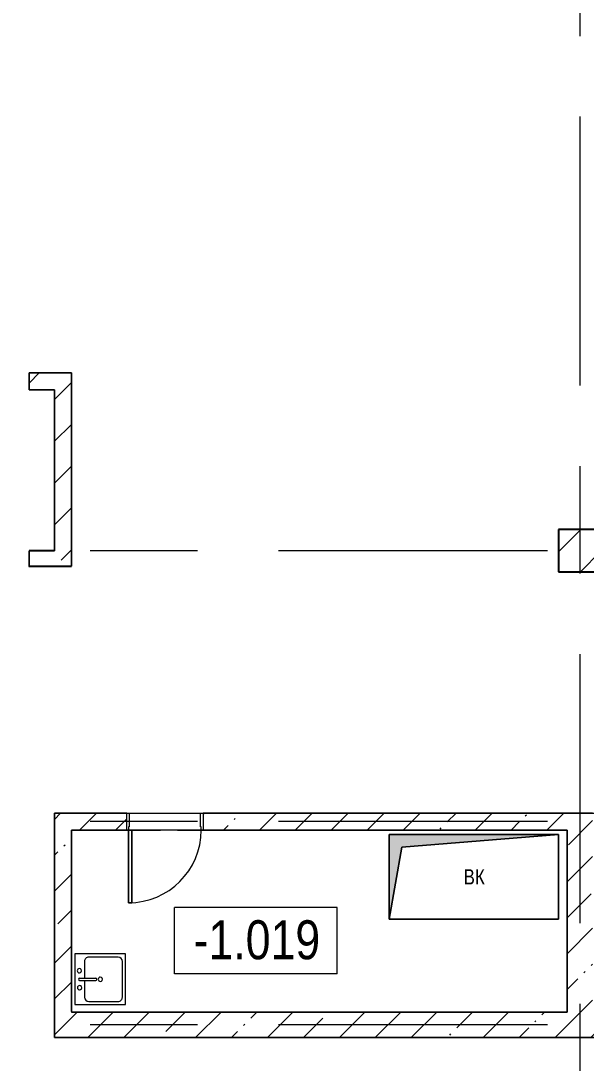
# Model space of a CAD drawing. Header units: millimetres. Extents: x 48966 to 155647, y -43515 to 30475.
# Drawn here: x 116335 to 123007, y 5665 to 17976 of the extents above; entities that cross this region are included whole.
import ezdxf

# ---------------------------------------------------------------- set-up
doc = ezdxf.new("R2010")
doc.units = ezdxf.units.MM
doc.linetypes.add('IMPORT-01 Штриховая _2 мм_', pattern=[600, 400, -200])
doc.linetypes.add('Осевые', pattern=[6350, 1270, -952.5, 3175, -952.5])
for name, color, linetype, lineweight in [('_Разделитель помещений_', 7, 'IMPORT-01 Штриховая _2 мм_', 9), ('Двери', 7, 'Continuous', 9), ('Каркас_Импост', 7, 'Continuous', 9), ('Колонны', 7, 'Continuous', 9), ('Колонны-1', 7, 'Continuous', 25), ('Марки помещений', 7, 'Continuous', 9), ('Обобщенные модели', 7, 'Continuous', 9), ('Общие ребра', 7, 'Continuous', 9), ('Оси-2', 7, 'Осевые', 9), ('Панель', 7, 'Continuous', 9), ('Перекрытия', 7, 'Continuous', 9), ('Сантехнические приборы', 7, 'Continuous', 9), ('Стены', 7, 'Continuous', 9), ('Стены-1', 7, 'Continuous', 18), ('Типовые аннотации', 7, 'Continuous', 9), ('Штриховка разреза', 7, 'Continuous', 9), ('Элементы узлов', 7, 'Continuous', 9), ('Элементы узлов-1', 7, 'Continuous', 5)]:
    doc.layers.add(name, color=color, linetype=linetype, lineweight=lineweight)
doc.styles.add('Arial', font='arial.ttf', dxfattribs={"width": 0.8, "height": 180})
doc.styles.add('Arial Narrow_2', font='ARIALN.TTF', dxfattribs={"height": 460})
pattern_1 = [(45, (0, 0), (-424.264, 424.264), [600, -100, 20, -100]), (45, (0, 424), (-424.264, 424.264), [])]

# ---------------------------------------------------------------- blocks, each defined once
blk = doc.blocks.new('Стена внутренняя35 - Стена внутренняя-664996-План -1-го этажа на отм_ -10_350')
at = {"layer": 'Штриховка разреза'}
h = blk.add_hatch(dxfattribs=at)
h.set_pattern_fill('FP_1', color=256, style=0, pattern_type=2)
h.set_pattern_definition([(45, (0, 0), (-493.914, 493.914), []), (45, (493.9, 0), (-493.914, 493.914), [873.125, -174.625, 6.706, -167.919])])
h.paths.add_polyline_path([(116432, 11535), (116932, 11535), (116932, 13817), (116432, 13817), (116432, 13617), (116732, 13617), (116732, 11717), (116432, 11717)], flags=0)
at = {"layer": 'Стены-1'}
for p, q in [((116932, 13817), (116432, 13817)), ((116432, 13817), (116432, 13617)), ((116932, 11535), (116932, 13817)), ((116432, 13617), (116732, 13617)), ((116732, 13617), (116732, 11717)), ((116732, 11717), (116432, 11717)), ((116432, 11717), (116432, 11535)), ((116432, 11535), (116932, 11535))]:
    blk.add_line(p, q, dxfattribs=at)
blk = doc.blocks.new('Колона монолитная142 - Колона монолитная-665028-План -1-го этажа на отм_ -10_350')
at = {"layer": 'Колонны'}
h = blk.add_hatch(dxfattribs=at)
h.set_pattern_fill('FP_50', color=256, style=0, pattern_type=2)
h.set_pattern_definition([(45, (12600, -15400), (-493.914, 493.914), []), (45, (13093.9, -15400), (-493.914, 493.914), [873.125, -174.625, 6.706, -167.919])])
h.paths.add_polyline_path([(135282, -3933), (135782, -3933), (135782, -3433), (135282, -3433)], flags=0)
at = {"layer": 'Колонны-1'}
for p, q in [((135782, -3433), (135282, -3433)), ((135282, -3433), (135282, -3933)), ((135782, -3933), (135782, -3433)), ((135282, -3933), (135782, -3933))]:
    blk.add_line(p, q, dxfattribs=at)
blk = doc.blocks.new('170_ОтверстиеПрямоугольноеВертикальное - 170_ОтверстиеПрямоугольноеВертикальное-5689224-План -1-го этажа на отм_ -10_350')
at = {"layer": 'Обобщенные модели'}
for p, q in [((-1000, -500), (-1000, 500)), ((-1000, 500), (1000, 500)), ((1000, 500), (1000, -500)), ((1000, -500), (-1000, -500))]:
    blk.add_line(p, q, dxfattribs=at)
blk = doc.blocks.new('Дверь - Однопольная - ДВ2__21х9-6240638-План -1-го этажа на отм_ -10_350')
at = {"layer": 'Двери'}
for p, q in [((-429, -100), (-389, -100)), ((-429, -958), (-429, -100)), ((-389, -100), (-389, -958)), ((-389, -958), (-429, -958))]:
    blk.add_line(p, q, dxfattribs=at)
blk.add_arc((-429, -100), 858, 270, 0, dxfattribs=at)
at = {"layer": 'Каркас_Импост'}
for p, q in [((-450, 100), (-420, 100)), ((-450, -100), (-450, 100)), ((-420, 100), (-420, -60)), ((420, 100), (450, 100)), ((420, -60), (420, 100)), ((450, 100), (450, -100)), ((-430, -100), (-450, -100)), ((-430, -60), (-430, -100)), ((-420, -60), (-430, -60)), ((430, -60), (420, -60)), ((430, -100), (430, -60)), ((450, -100), (430, -100))]:
    blk.add_line(p, q, dxfattribs=at)
at = {"layer": 'Панель'}
for p, q in [((-389, -100), (-429, -100)), ((-429, -100), (-429, -958)), ((-389, -958), (-389, -100)), ((-429, -958), (-389, -958))]:
    blk.add_line(p, q, dxfattribs=at)
blk = doc.blocks.new('Кухонная мойка-Островок - 600 x 600 мм-4969077-План -1-го этажа на отм_ -10_350')
at = {"layer": 'Сантехнические приборы'}
for p, q in [((316, 302), (-284, 302)), ((-284, 302), (-284, -298)), ((316, -298), (316, 302)), ((-246, 137), (-246, -209)), ((3, 188), (-195, 188)), ((3, 245), (3, 53)), ((28, 245), (28, 53)), ((227, 188), (28, 188)), ((278, -209), (278, 137)), ((-284, -298), (316, -298)), ((-195, -260), (227, -260))]:
    blk.add_line(p, q, dxfattribs=at)
for centre, radius, start, end in [((-84, 245), 25.4, 360, 180), ((16, 245), 12.7, 360, 180), ((117, 247), 25.4, 360, 180), ((117, 247), 25.4, 180, 0), ((-195, 137), 50.8, 90, 180), ((-84, 245), 25.4, 180, 0), ((227, 137), 50.8, 360, 90), ((16, 0), 25.4, 360, 180), ((16, 0), 25.4, 180, 0), ((16, 53), 12.7, 180, 0), ((-195, -209), 50.8, 180, 270), ((227, -209), 50.8, 270, 0)]:
    blk.add_arc(centre, radius, start, end, dxfattribs=at)
blk = doc.blocks.new('Марка помещения_Р - Марка помещения-4575829-План -1-го этажа на отм_ -10_350')
at = {"layer": 'Марки помещений'}
for p, q in [((-4.79375, -1.95625), (-4.79375, 1.95625)), ((4.79375, 1.95625), (-4.79375, 1.95625)), ((4.79375, -1.95625), (4.79375, 1.95625)), ((4.79375, -1.95625), (-4.79375, -1.95625))]:
    blk.add_line(p, q, dxfattribs=at)

msp = doc.modelspace()

# ---------------------------------------------------------------- hatches: boundary and pattern name
at = {"layer": 'Штриховка разреза'}
h = msp.add_hatch(dxfattribs=at)
h.set_pattern_fill('FP_61', color=256, style=0, pattern_type=2)
h.set_pattern_definition(pattern_1)
h.paths.add_polyline_path([(116731.6, 6267.1), (116931.6, 6269.1), (116931.6, 8617.1), (116731.6, 8617.1), (116731.6, 7327.5)], flags=0)
h = msp.add_hatch(dxfattribs=at)
h.set_pattern_fill('FP_61', color=256, style=0, pattern_type=2)
h.set_pattern_definition(pattern_1)
h.paths.add_polyline_path([(122781.6, 8417.1), (122781.6, 8617.1), (118484.9, 8617.1), (118484.9, 8417.1), (122774.6, 8417.1)], flags=0)
h.paths.add_polyline_path([(116938.6, 8417.1), (117584.9, 8417.1), (117584.9, 8617.1), (116931.6, 8617.1), (116931.6, 8417.1)], flags=0)
h = msp.add_hatch(dxfattribs=at)
h.set_pattern_fill('FP_61', color=256, style=0, pattern_type=2)
h.set_pattern_definition(pattern_1)
h.paths.add_polyline_path([(123081.6, 6267.1), (123081.6, 8617.1), (122781.6, 8617.1), (122781.6, 6267.1)], flags=0)
h = msp.add_hatch(dxfattribs=at)
h.set_pattern_fill('FP_61', color=256, style=0, pattern_type=2)
h.set_pattern_definition(pattern_1)
h.paths.add_polyline_path([(128385.1, 5967.1), (129081.6, 5967.1), (129081.6, 6267.1), (116731.6, 6267.1), (116731.6, 5967.1), (125095.9, 5967.1)], flags=0)
at = {"layer": 'Элементы узлов-1'}
msp.add_hatch(color=256, dxfattribs=at).paths.add_polyline_path([(120681.6, 7367.1), (120831.6, 8217.1), (122681.6, 8367.1), (120681.6, 8367.1)], flags=0)

# ---------------------------------------------------------------- linework, layer by layer
at = {"layer": '_Разделитель помещений_'}
msp.add_line((117584.9, 8417.1), (118484.9, 8417.1), dxfattribs=at)
at = {"layer": 'Общие ребра'}
for p, q in [((117584.9, 8617.1), (116931.6, 8617.1)), ((122781.6, 8617.1), (118484.9, 8617.1)), ((116931.6, 6274.1), (116931.6, 8417.1)), ((116938.6, 8417.1), (117584.9, 8417.1)), ((118484.9, 8417.1), (122774.6, 8417.1))]:
    msp.add_line(p, q, dxfattribs=at)
at = {"layer": 'Оси-2'}
for p, q in [((122931.6, 25417.1), (122931.6, -41737.8)), ((150171.6, 11717.1), (50565.6, 11717.1)), ((150171.6, 8517.1), (50565.6, 8517.1)), ((150171.6, 6117.1), (50565.6, 6117.1))]:
    msp.add_line(p, q, dxfattribs=at)
at = {"layer": 'Перекрытия'}
for p, q in [((116431.6, 13617.1), (116431.6, 13817.1)), ((116431.6, 13817.1), (116931.6, 13817.1)), ((116931.6, 13817.1), (116931.6, 11534.6)), ((116731.6, 13617.1), (116431.6, 13617.1)), ((116731.6, 11717.1), (116731.6, 13617.1)), ((122681.6, 11467.1), (122681.6, 11967.1)), ((122681.6, 11967.1), (123181.6, 11967.1)), ((116431.6, 11534.6), (116431.6, 11717.1)), ((116431.6, 11717.1), (116731.6, 11717.1)), ((116931.6, 11534.6), (116431.6, 11534.6)), ((123181.6, 11467.1), (122681.6, 11467.1)), ((116731.6, 5967.1), (116731.6, 8617.1)), ((116731.6, 8617.1), (129081.6, 8617.1)), ((122781.6, 8417.1), (116931.6, 8417.1)), ((116931.6, 8417.1), (116931.6, 6267.1)), ((122781.6, 6267.1), (122781.6, 8417.1)), ((120681.6, 8367.1), (122681.6, 8367.1)), ((120681.6, 7367.1), (120681.6, 8367.1)), ((122681.6, 8367.1), (122681.6, 7367.1)), ((122681.6, 7367.1), (120681.6, 7367.1)), ((116931.6, 6267.1), (122781.6, 6267.1)), ((129081.6, 5967.1), (116731.6, 5967.1))]:
    msp.add_line(p, q, dxfattribs=at)
at = {"layer": 'Стены-1'}
for p, q in [((116729.6, 11719.1), (116431.6, 11719.1)), ((116431.6, 11717.1), (116731.6, 11717.1)), ((116731.6, 11717.1), (116731.6, 11719.1)), ((116429.6, 11534.6), (116429.6, 11532.6)), ((116429.6, 11532.6), (116931.6, 11532.6)), ((116931.6, 11534.6), (116431.6, 11534.6)), ((116931.6, 8617.1), (116731.6, 8617.1)), ((116731.6, 8617.1), (116731.6, 6267.1)), ((117584.9, 8417.1), (117584.9, 8617.1)), ((118484.9, 8617.1), (118484.9, 8417.1)), ((123081.6, 8617.1), (122781.6, 8617.1)), ((116931.6, 8417.1), (116938.6, 8417.1)), ((122774.6, 8417.1), (122781.6, 8417.1)), ((122781.6, 8417.1), (122781.6, 6267.1)), ((116731.6, 6267.1), (116731.6, 5967.1)), ((122781.6, 6267.1), (116931.6, 6267.1)), ((116731.6, 5967.1), (129081.6, 5967.1))]:
    msp.add_line(p, q, dxfattribs=at)
at = {"layer": 'Элементы узлов'}
for p, q in [((122681.6, 8367.1), (120681.6, 8367.1)), ((120681.6, 8367.1), (120681.6, 7367.1)), ((122681.6, 8367.1), (120831.6, 8217.1)), ((120831.6, 8217.1), (122681.6, 8367.1)), ((122681.6, 7367.1), (122681.6, 8367.1)), ((120831.6, 8217.1), (120681.6, 7367.1)), ((120681.6, 7367.1), (120831.6, 8217.1)), ((120681.6, 7367.1), (122681.6, 7367.1))]:
    msp.add_line(p, q, dxfattribs=at)

# ---------------------------------------------------------------- block references
at = {"layer": 'Двери'}
msp.add_blockref('Дверь - Однопольная - ДВ2__21х9-6240638-План -1-го этажа на отм_ -10_350', (118034.9, 8517.1), dxfattribs=at)
at = {"layer": 'Колонны'}
msp.add_blockref('Колона монолитная142 - Колона монолитная-665028-План -1-го этажа на отм_ -10_350', (-12600, 15400), dxfattribs=at)
at = {"layer": 'Марки помещений', "xscale": 199.9999999999999, "yscale": 199.9999999999999, "zscale": 199.9999999999999}
msp.add_blockref('Марка помещения_Р - Марка помещения-4575829-План -1-го этажа на отм_ -10_350', (119107.7, 7110.2), dxfattribs=at)
at = {"layer": 'Сантехнические приборы', "rotation": 89.99999999999984}
msp.add_blockref('Кухонная мойка-Островок - 600 x 600 мм-4969077-План -1-го этажа на отм_ -10_350', (117273, 6639.5), dxfattribs=at)
at = {"layer": 'Стены'}
msp.add_blockref('Стена внутренняя35 - Стена внутренняя-664996-План -1-го этажа на отм_ -10_350', (0, 0), dxfattribs=at)
at = {"layer": 'Элементы узлов'}
msp.add_blockref('170_ОтверстиеПрямоугольноеВертикальное - 170_ОтверстиеПрямоугольноеВертикальное-5689224-План -1-го этажа на отм_ -10_350', (121681.6, 7867.1), dxfattribs=at)

# ---------------------------------------------------------------- texts
at = {"layer": 'Марки помещений', "insert": (118373.8, 7352.1), "char_height": 460, "width": 1795.78, "attachment_point": 1, "style": 'Arial Narrow_2'}
msp.add_mtext('-1.019', dxfattribs=at)
at = {"layer": 'Типовые аннотации', "insert": (121559.4, 7955.1), "char_height": 180, "width": 307.848, "attachment_point": 1, "style": 'Arial'}
msp.add_mtext('ВК', dxfattribs=at)

doc.saveas('drawing.dxf')
